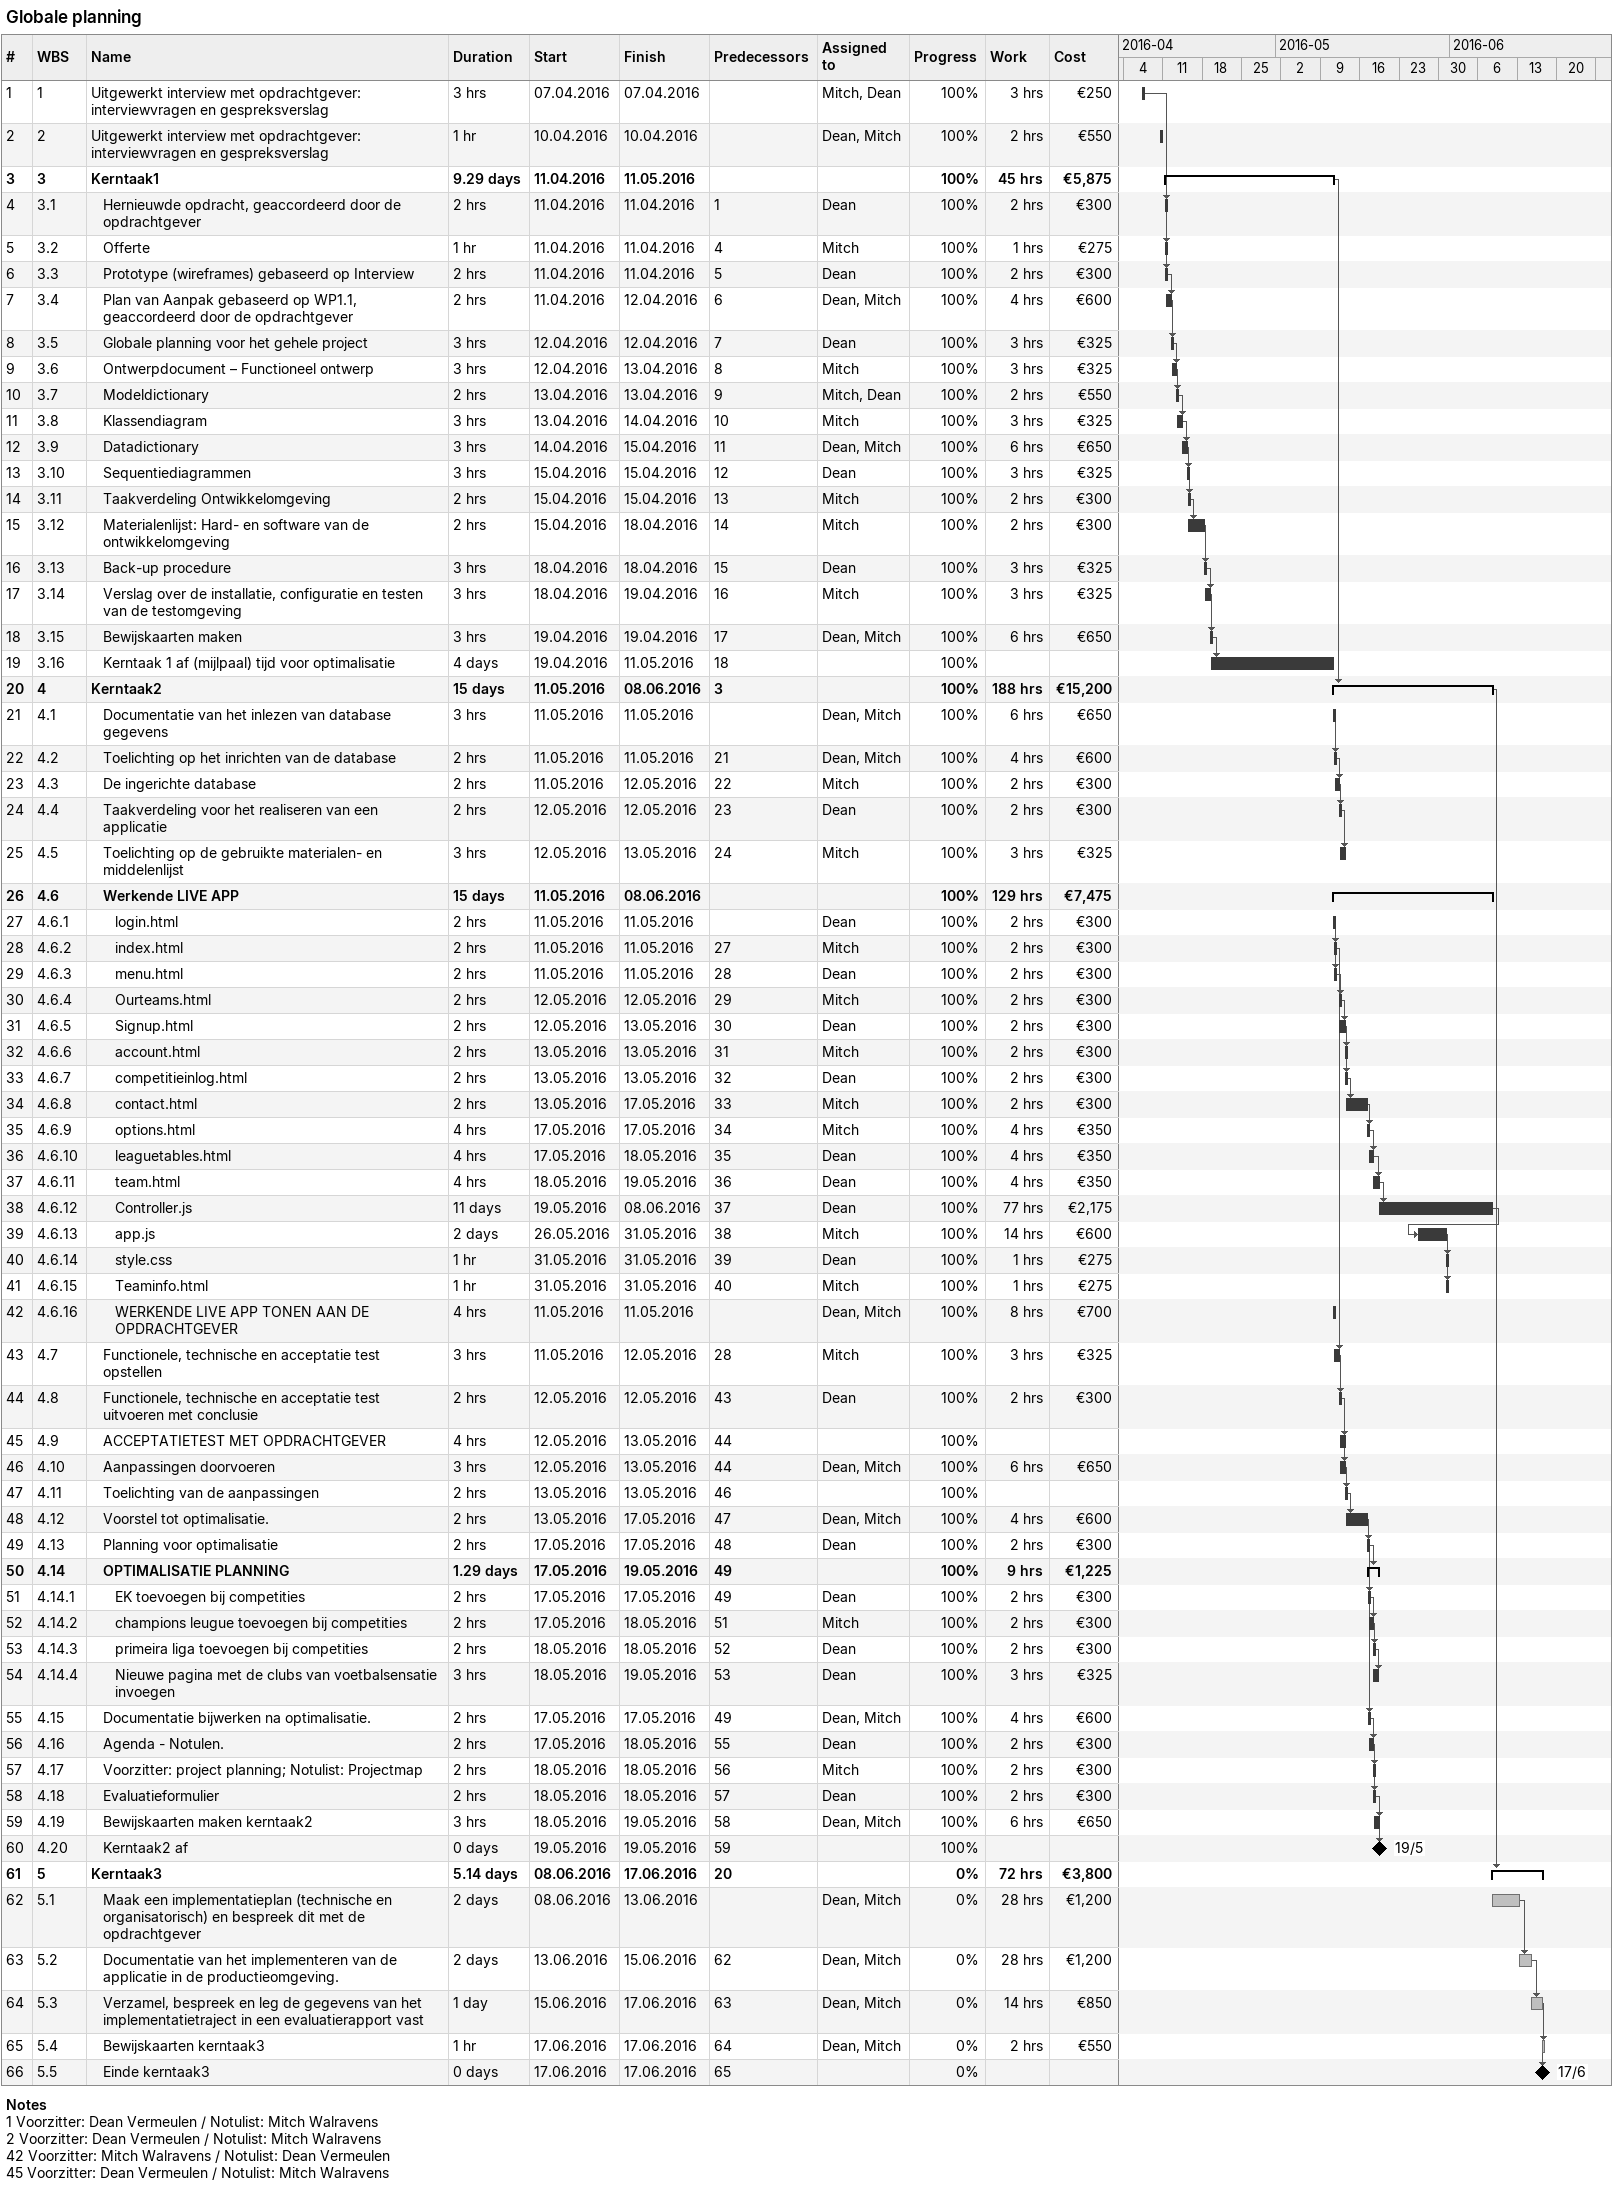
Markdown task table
Globale planning

| ID | WBS | Task | Duration | Start | Finish | Predecessors | Resources | % complete | Work (h) | Cost (€) |
|---|---|---|---|---|---|---|---|---|---|---|
| 1 | 1 | Uitgewerkt interview met opdrachtgever: interviewvragen en gespreksverslag | 3h | 2016-04-07 | 2016-04-07 |  | Mitch, Dean | 100 | 3 | 250 |
| 2 | 2 | Uitgewerkt interview met opdrachtgever: interviewvragen en gespreksverslag | 1h | 2016-04-10 | 2016-04-10 |  | Dean, Mitch | 100 | 2 | 550 |
| 3 | 3 | **Kerntaak1** | 9.29d | 2016-04-11 | 2016-05-11 |  |  | 100 | 45 | 5875 |
| 4 | 3.1 | Hernieuwde opdracht, geaccordeerd door de opdrachtgever | 2h | 2016-04-11 | 2016-04-11 | 1 | Dean | 100 | 2 | 300 |
| 5 | 3.2 | Offerte | 1h | 2016-04-11 | 2016-04-11 | 4 | Mitch | 100 | 1 | 275 |
| 6 | 3.3 | Prototype (wireframes) gebaseerd op Interview | 2h | 2016-04-11 | 2016-04-11 | 5 | Dean | 100 | 2 | 300 |
| 7 | 3.4 | Plan van Aanpak gebaseerd op WP1.1, geaccordeerd door de opdrachtgever | 2h | 2016-04-11 | 2016-04-12 | 6 | Dean, Mitch | 100 | 4 | 600 |
| 8 | 3.5 | Globale planning voor het gehele project | 3h | 2016-04-12 | 2016-04-12 | 7 | Dean | 100 | 3 | 325 |
| 9 | 3.6 | Ontwerpdocument – Functioneel ontwerp | 3h | 2016-04-12 | 2016-04-13 | 8 | Mitch | 100 | 3 | 325 |
| 10 | 3.7 | Modeldictionary | 2h | 2016-04-13 | 2016-04-13 | 9 | Mitch, Dean | 100 | 2 | 550 |
| 11 | 3.8 | Klassendiagram | 3h | 2016-04-13 | 2016-04-14 | 10 | Mitch | 100 | 3 | 325 |
| 12 | 3.9 | Datadictionary | 3h | 2016-04-14 | 2016-04-15 | 11 | Dean, Mitch | 100 | 6 | 650 |
| 13 | 3.10 | Sequentiediagrammen | 3h | 2016-04-15 | 2016-04-15 | 12 | Dean | 100 | 3 | 325 |
| 14 | 3.11 | Taakverdeling Ontwikkelomgeving | 2h | 2016-04-15 | 2016-04-15 | 13 | Mitch | 100 | 2 | 300 |
| 15 | 3.12 | Materialenlijst: Hard- en software van de ontwikkelomgeving | 2h | 2016-04-15 | 2016-04-18 | 14 | Mitch | 100 | 2 | 300 |
| 16 | 3.13 | Back-up procedure | 3h | 2016-04-18 | 2016-04-18 | 15 | Dean | 100 | 3 | 325 |
| 17 | 3.14 | Verslag over de installatie, configuratie en testen van de testomgeving | 3h | 2016-04-18 | 2016-04-19 | 16 | Mitch | 100 | 3 | 325 |
| 18 | 3.15 | Bewijskaarten maken | 3h | 2016-04-19 | 2016-04-19 | 17 | Dean, Mitch | 100 | 6 | 650 |
| 19 | 3.16 | Kerntaak 1 af (mijlpaal) tijd voor optimalisatie | 4d | 2016-04-19 | 2016-05-11 | 18 |  | 100 |  |  |
| 20 | 4 | **Kerntaak2** | 15d | 2016-05-11 | 2016-06-08 | 3 |  | 100 | 188 | 15200 |
| 21 | 4.1 | Documentatie van het inlezen van database gegevens | 3h | 2016-05-11 | 2016-05-11 |  | Dean, Mitch | 100 | 6 | 650 |
| 22 | 4.2 | Toelichting op het inrichten van de database | 2h | 2016-05-11 | 2016-05-11 | 21 | Dean, Mitch | 100 | 4 | 600 |
| 23 | 4.3 | De ingerichte database | 2h | 2016-05-11 | 2016-05-12 | 22 | Mitch | 100 | 2 | 300 |
| 24 | 4.4 | Taakverdeling voor het realiseren van een applicatie | 2h | 2016-05-12 | 2016-05-12 | 23 | Dean | 100 | 2 | 300 |
| 25 | 4.5 | Toelichting op de gebruikte materialen- en middelenlijst | 3h | 2016-05-12 | 2016-05-13 | 24 | Mitch | 100 | 3 | 325 |
| 26 | 4.6 | **Werkende LIVE APP** | 15d | 2016-05-11 | 2016-06-08 |  |  | 100 | 129 | 7475 |
| 27 | 4.6.1 | login.html | 2h | 2016-05-11 | 2016-05-11 |  | Dean | 100 | 2 | 300 |
| 28 | 4.6.2 | index.html | 2h | 2016-05-11 | 2016-05-11 | 27 | Mitch | 100 | 2 | 300 |
| 29 | 4.6.3 | menu.html | 2h | 2016-05-11 | 2016-05-11 | 28 | Dean | 100 | 2 | 300 |
| 30 | 4.6.4 | Ourteams.html | 2h | 2016-05-12 | 2016-05-12 | 29 | Mitch | 100 | 2 | 300 |
| 31 | 4.6.5 | Signup.html | 2h | 2016-05-12 | 2016-05-13 | 30 | Dean | 100 | 2 | 300 |
| 32 | 4.6.6 | account.html | 2h | 2016-05-13 | 2016-05-13 | 31 | Mitch | 100 | 2 | 300 |
| 33 | 4.6.7 | competitieinlog.html | 2h | 2016-05-13 | 2016-05-13 | 32 | Dean | 100 | 2 | 300 |
| 34 | 4.6.8 | contact.html | 2h | 2016-05-13 | 2016-05-17 | 33 | Mitch | 100 | 2 | 300 |
| 35 | 4.6.9 | options.html | 4h | 2016-05-17 | 2016-05-17 | 34 | Mitch | 100 | 4 | 350 |
| 36 | 4.6.10 | leaguetables.html | 4h | 2016-05-17 | 2016-05-18 | 35 | Dean | 100 | 4 | 350 |
| 37 | 4.6.11 | team.html | 4h | 2016-05-18 | 2016-05-19 | 36 | Dean | 100 | 4 | 350 |
| 38 | 4.6.12 | Controller.js | 11d | 2016-05-19 | 2016-06-08 | 37 | Dean | 100 | 77 | 2175 |
| 39 | 4.6.13 | app.js | 2d | 2016-05-26 | 2016-05-31 | 38 | Mitch | 100 | 14 | 600 |
| 40 | 4.6.14 | style.css | 1h | 2016-05-31 | 2016-05-31 | 39 | Dean | 100 | 1 | 275 |
| 41 | 4.6.15 | Teaminfo.html | 1h | 2016-05-31 | 2016-05-31 | 40 | Mitch | 100 | 1 | 275 |
| 42 | 4.6.16 | WERKENDE LIVE APP TONEN AAN DE OPDRACHTGEVER | 4h | 2016-05-11 | 2016-05-11 |  | Dean, Mitch | 100 | 8 | 700 |
| 43 | 4.7 | Functionele, technische en acceptatie test opstellen | 3h | 2016-05-11 | 2016-05-12 | 28 | Mitch | 100 | 3 | 325 |
| 44 | 4.8 | Functionele, technische en acceptatie test uitvoeren met conclusie | 2h | 2016-05-12 | 2016-05-12 | 43 | Dean | 100 | 2 | 300 |
| 45 | 4.9 | ACCEPTATIETEST MET OPDRACHTGEVER | 4h | 2016-05-12 | 2016-05-13 | 44 |  | 100 |  |  |
| 46 | 4.10 | Aanpassingen doorvoeren | 3h | 2016-05-12 | 2016-05-13 | 44 | Dean, Mitch | 100 | 6 | 650 |
| 47 | 4.11 | Toelichting van de aanpassingen | 2h | 2016-05-13 | 2016-05-13 | 46 |  | 100 |  |  |
| 48 | 4.12 | Voorstel tot optimalisatie. | 2h | 2016-05-13 | 2016-05-17 | 47 | Dean, Mitch | 100 | 4 | 600 |
| 49 | 4.13 | Planning voor optimalisatie | 2h | 2016-05-17 | 2016-05-17 | 48 | Dean | 100 | 2 | 300 |
| 50 | 4.14 | **OPTIMALISATIE PLANNING** | 1.29d | 2016-05-17 | 2016-05-19 | 49 |  | 100 | 9 | 1225 |
| 51 | 4.14.1 | EK toevoegen bij competities | 2h | 2016-05-17 | 2016-05-17 | 49 | Dean | 100 | 2 | 300 |
| 52 | 4.14.2 | champions leugue toevoegen bij competities | 2h | 2016-05-17 | 2016-05-18 | 51 | Mitch | 100 | 2 | 300 |
| 53 | 4.14.3 | primeira liga toevoegen bij competities | 2h | 2016-05-18 | 2016-05-18 | 52 | Dean | 100 | 2 | 300 |
| 54 | 4.14.4 | Nieuwe pagina met de clubs van voetbalsensatie invoegen | 3h | 2016-05-18 | 2016-05-19 | 53 | Dean | 100 | 3 | 325 |
| 55 | 4.15 | Documentatie bijwerken na optimalisatie. | 2h | 2016-05-17 | 2016-05-17 | 49 | Dean, Mitch | 100 | 4 | 600 |
| 56 | 4.16 | Agenda - Notulen. | 2h | 2016-05-17 | 2016-05-18 | 55 | Dean | 100 | 2 | 300 |
| 57 | 4.17 | Voorzitter: project planning; Notulist: Projectmap | 2h | 2016-05-18 | 2016-05-18 | 56 | Mitch | 100 | 2 | 300 |
| 58 | 4.18 | Evaluatieformulier | 2h | 2016-05-18 | 2016-05-18 | 57 | Dean | 100 | 2 | 300 |
| 59 | 4.19 | Bewijskaarten maken kerntaak2 | 3h | 2016-05-18 | 2016-05-19 | 58 | Dean, Mitch | 100 | 6 | 650 |
| 60 | 4.20 | Kerntaak2 af | 0d | 2016-05-19 | 2016-05-19 | 59 |  | 100 |  |  |
| 61 | 5 | **Kerntaak3** | 5.14d | 2016-06-08 | 2016-06-17 | 20 |  | 0 | 72 | 3800 |
| 62 | 5.1 | Maak een implementatieplan (technische en organisatorisch) en bespreek dit met de opdrachtgever | 2d | 2016-06-08 | 2016-06-13 |  | Dean, Mitch | 0 | 28 | 1200 |
| 63 | 5.2 | Documentatie van het implementeren van de applicatie in de productieomgeving. | 2d | 2016-06-13 | 2016-06-15 | 62 | Dean, Mitch | 0 | 28 | 1200 |
| 64 | 5.3 | Verzamel, bespreek en leg de gegevens van het implementatietraject in een evaluatierapport vast | 1d | 2016-06-15 | 2016-06-17 | 63 | Dean, Mitch | 0 | 14 | 850 |
| 65 | 5.4 | Bewijskaarten kerntaak3 | 1h | 2016-06-17 | 2016-06-17 | 64 | Dean, Mitch | 0 | 2 | 550 |
| 66 | 5.5 | Einde kerntaak3 | 0d | 2016-06-17 | 2016-06-17 | 65 |  | 0 |  |  |

Notes
- 1: Voorzitter: Dean Vermeulen / Notulist: Mitch Walravens
- 2: Voorzitter: Dean Vermeulen / Notulist: Mitch Walravens
- 42: Voorzitter: Mitch Walravens / Notulist: Dean Vermeulen
- 45: Voorzitter: Dean Vermeulen / Notulist: Mitch Walravens
